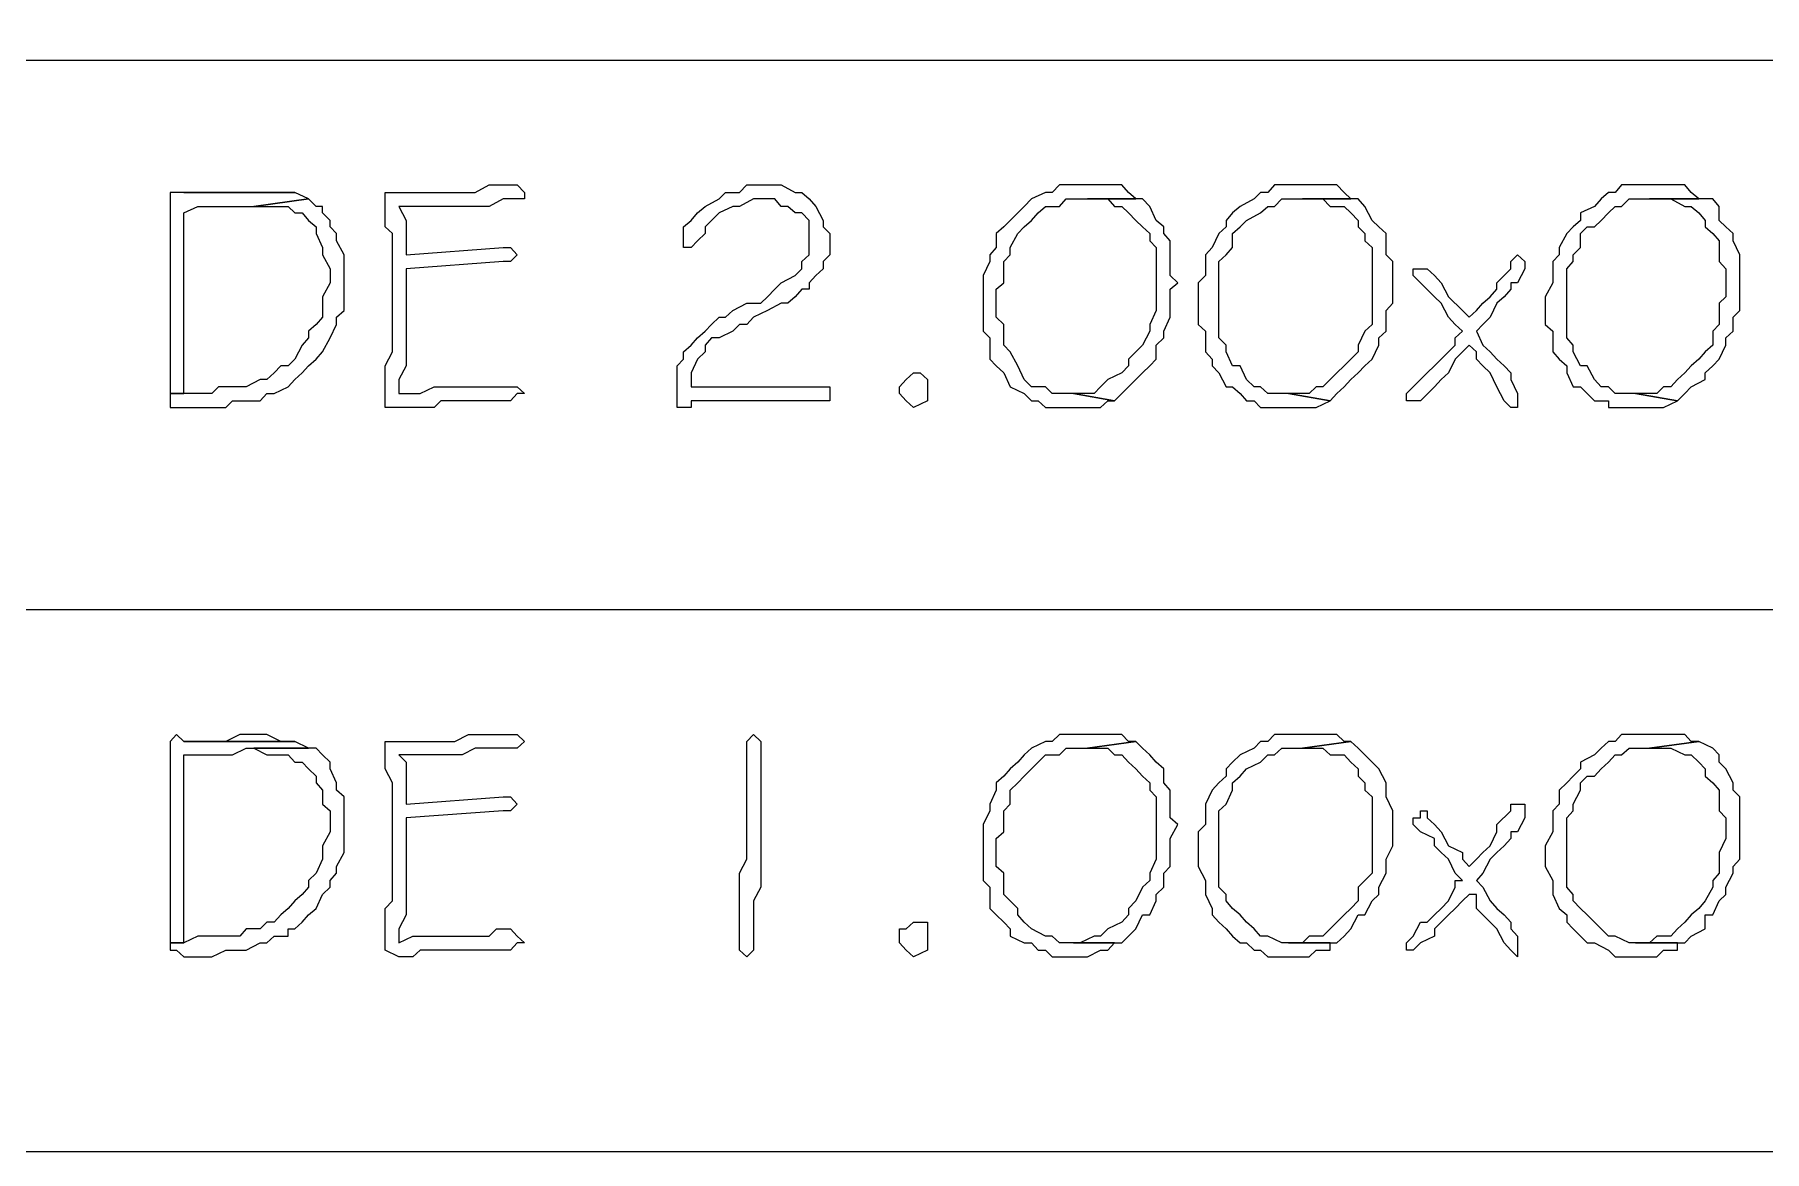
# Model space of a CAD drawing. Header units: millimetres. Extents: x -518.8 to -461.2, y 3.5 to 44.2.
# Drawn here: x -511.472 to -509.887, y 9.154 to 10.177 of the extents above; entities that cross this region are included whole.
import ezdxf

# ---------------------------------------------------------------- set-up
doc = ezdxf.new("R2010")
doc.units = ezdxf.units.MM
doc.header["$MEASUREMENT"] = 0
doc.layers.add('7', color=7, linetype='Continuous')
doc.layers.add('MYSOLIDS', color=7, linetype='Continuous')

msp = doc.modelspace()

# ---------------------------------------------------------------- linework, layer by layer
at = {"layer": '7'}
for points in [[(-513.9391, 9.1541), (-508.8339, 9.1541), (-508.8339, 9.1541), (-508.8339, 13.1646)], [(-513.9391, 10.1533), (-508.8339, 10.1533)], [(-513.9391, 9.6503), (-508.8339, 9.6503)]]:
    msp.add_lwpolyline(points, dxfattribs=at)
at = {"layer": 'MYSOLIDS'}
for points in [[(-511.1316, 9.9751), (-511.0429, 9.9819), (-511.0429, 9.9819), (-511.0361, 9.9819), (-511.0361, 9.9819), (-511.0301, 9.9751), (-511.0301, 9.9751), (-511.0361, 9.9691), (-511.0361, 9.9691), (-511.0429, 9.9691), (-511.0429, 9.9691), (-511.1316, 9.9624), (-511.1316, 9.9563), (-511.1316, 9.9563), (-511.1316, 9.9496), (-511.1316, 9.9496), (-511.1316, 9.9368), (-511.1316, 9.9308), (-511.1316, 9.918), (-511.1316, 9.9112), (-511.1316, 9.9052), (-511.1316, 9.8992), (-511.1316, 9.8924), (-511.1316, 9.8797), (-511.1316, 9.8736), (-511.1384, 9.8609), (-511.1384, 9.8541), (-511.1384, 9.8481), (-511.1256, 9.8481), (-511.1188, 9.8481), (-511.106, 9.8541), (-511.1, 9.8541), (-511.0872, 9.8541), (-511.0805, 9.8541), (-511.0805, 9.8541), (-511.0684, 9.8541), (-511.0557, 9.8541), (-511.0489, 9.8541), (-511.0361, 9.8541), (-511.0361, 9.8541), (-511.0301, 9.8541), (-511.0301, 9.8541), (-511.0233, 9.8481), (-511.0233, 9.8481), (-511.0301, 9.8481), (-511.0361, 9.8413), (-511.0489, 9.8413), (-511.0557, 9.8413), (-511.0617, 9.8413), (-511.0684, 9.8413), (-511.0805, 9.8413), (-511.0872, 9.8413), (-511.1, 9.8413), (-511.106, 9.8353), (-511.1188, 9.8353), (-511.1256, 9.8353), (-511.1316, 9.8353), (-511.1384, 9.8353), (-511.1384, 9.8353), (-511.1511, 9.8353), (-511.1511, 9.8353), (-511.1511, 9.8481), (-511.1511, 9.8481), (-511.1511, 9.8541), (-511.1511, 9.8541), (-511.1511, 9.8669), (-511.1511, 9.8736), (-511.1444, 9.8864), (-511.1444, 9.8924), (-511.1444, 9.9052), (-511.1444, 9.9112), (-511.1444, 9.924), (-511.1444, 9.9308), (-511.1444, 9.9436), (-511.1444, 9.9436), (-511.1444, 9.9563), (-511.1444, 9.9691), (-511.1444, 9.9751), (-511.1444, 9.9879), (-511.1444, 9.9947), (-511.1511, 10.0007), (-511.1511, 10.0135), (-511.1511, 10.0195), (-511.1511, 10.0195), (-511.1511, 10.0195), (-511.1511, 10.0323), (-511.1511, 10.0323), (-511.1384, 10.0323), (-511.1384, 10.0323), (-511.1256, 10.0323), (-511.1188, 10.0323), (-511.106, 10.0323), (-511.106, 10.0323), (-511.1, 10.0323), (-511.0872, 10.0323), (-511.0872, 10.0323), (-511.0745, 10.0323), (-511.0684, 10.0323), (-511.0557, 10.0391), (-511.0489, 10.0391), (-511.0429, 10.0391), (-511.0361, 10.0391), (-511.0361, 10.0391), (-511.0301, 10.0391), (-511.0301, 10.0391), (-511.0233, 10.0323), (-511.0233, 10.0323), (-511.0233, 10.0263), (-511.0301, 10.0263), (-511.0361, 10.0263), (-511.0429, 10.0263), (-511.0557, 10.0195), (-511.0684, 10.0195), (-511.0805, 10.0195), (-511.0872, 10.0195), (-511.1, 10.0195), (-511.1128, 10.0195), (-511.1188, 10.0195), (-511.1316, 10.0195), (-511.1384, 10.0195), (-511.1316, 10.0067), (-511.1316, 10.0007), (-511.1316, 10.0007), (-511.1316, 9.9879), (-511.1316, 9.9819), (-511.1316, 9.9751), (-511.1316, 9.9751), (-511.1316, 9.9751), (-511.1316, 9.9751)], [(-510.8707, 9.8541), (-510.7496, 9.8541), (-510.7436, 9.8541), (-510.7436, 9.8541), (-510.7436, 9.8481), (-510.7436, 9.8481), (-510.7436, 9.8413), (-510.7436, 9.8413), (-510.7496, 9.8413), (-510.7496, 9.8413), (-510.8707, 9.8413), (-510.8707, 9.8353), (-510.8707, 9.8353), (-510.8775, 9.8353), (-510.8775, 9.8353), (-510.8835, 9.8353), (-510.8835, 9.8353), (-510.8835, 9.8481), (-510.8835, 9.8481), (-510.8835, 9.8541), (-510.8835, 9.8669), (-510.8835, 9.8736), (-510.8775, 9.8797), (-510.8775, 9.8864), (-510.8707, 9.8924), (-510.8647, 9.8992), (-510.8579, 9.9052), (-510.8519, 9.9112), (-510.8519, 9.9112), (-510.8451, 9.918), (-510.8391, 9.918), (-510.8324, 9.924), (-510.8196, 9.9308), (-510.8068, 9.9308), (-510.8008, 9.9368), (-510.794, 9.9436), (-510.788, 9.9496), (-510.788, 9.9496), (-510.7752, 9.9563), (-510.7692, 9.9624), (-510.7692, 9.9691), (-510.7624, 9.9751), (-510.7624, 9.9819), (-510.7624, 9.9879), (-510.7624, 9.9947), (-510.7624, 10.0067), (-510.7692, 10.0135), (-510.7752, 10.0135), (-510.782, 10.0195), (-510.788, 10.0195), (-510.794, 10.0263), (-510.8068, 10.0263), (-510.8136, 10.0263), (-510.8263, 10.0195), (-510.8324, 10.0195), (-510.8324, 10.0195), (-510.8451, 10.0135), (-510.8519, 10.0067), (-510.8579, 10.0007), (-510.8579, 9.9947), (-510.8647, 9.9879), (-510.8647, 9.9879), (-510.8707, 9.9819), (-510.8707, 9.9819), (-510.8775, 9.9819), (-510.8775, 9.9819), (-510.8775, 9.9879), (-510.8775, 9.9879), (-510.8775, 9.9947), (-510.8775, 10.0007), (-510.8707, 10.0067), (-510.8647, 10.0135), (-510.8647, 10.0135), (-510.8579, 10.0195), (-510.8451, 10.0263), (-510.8391, 10.0323), (-510.8391, 10.0323), (-510.8263, 10.0323), (-510.8196, 10.0391), (-510.8068, 10.0391), (-510.8068, 10.0391), (-510.794, 10.0391), (-510.788, 10.0391), (-510.7752, 10.0323), (-510.7692, 10.0323), (-510.7624, 10.0263), (-510.7624, 10.0263), (-510.7564, 10.0195), (-510.7496, 10.0067), (-510.7496, 10.0007), (-510.7436, 9.9947), (-510.7436, 9.9879), (-510.7436, 9.9751), (-510.7496, 9.9691), (-510.7496, 9.9624), (-510.7564, 9.9563), (-510.7624, 9.9496), (-510.7624, 9.9436), (-510.7692, 9.9436), (-510.7752, 9.9368), (-510.782, 9.9308), (-510.788, 9.9308), (-510.8008, 9.924), (-510.8136, 9.918), (-510.8196, 9.9112), (-510.8263, 9.9112), (-510.8324, 9.9052), (-510.8451, 9.8992), (-510.8519, 9.8992), (-510.8579, 9.8924), (-510.8579, 9.8864), (-510.8647, 9.8797), (-510.8707, 9.8669), (-510.8707, 9.8609), (-510.8707, 9.8541), (-510.8707, 9.8541), (-510.8707, 9.8541), (-510.8707, 9.8541)], [(-510.5075, 10.0391), (-510.5143, 10.0391), (-510.5271, 10.0391), (-510.5331, 10.0391), (-510.5399, 10.0323), (-510.5459, 10.0323), (-510.5587, 10.0263), (-510.5654, 10.0195), (-510.5714, 10.0135), (-510.5782, 10.0067), (-510.5842, 10.0007), (-510.591, 9.9947), (-510.591, 9.9819), (-510.597, 9.9751), (-510.597, 9.9751), (-510.597, 9.9691), (-510.603, 9.9563), (-510.603, 9.9496), (-510.603, 9.9368), (-510.603, 9.9308), (-510.603, 9.924), (-510.603, 9.9112), (-510.603, 9.9052), (-510.597, 9.8992), (-510.597, 9.8864), (-510.597, 9.8797), (-510.591, 9.8736), (-510.5842, 9.8669), (-510.5782, 9.8541), (-510.5782, 9.8541), (-510.5654, 9.8481), (-510.5587, 9.8413), (-510.5527, 9.8413), (-510.5459, 9.8353), (-510.5399, 9.8353), (-510.5331, 9.8353), (-510.5203, 9.8353), (-510.5143, 9.8353), (-510.5075, 9.8353), (-510.4955, 9.8353), (-510.4887, 9.8413), (-510.4827, 9.8413), (-510.5203, 9.8481), (-510.5203, 9.8481), (-510.5331, 9.8481), (-510.5399, 9.8481), (-510.5459, 9.8541), (-510.5587, 9.8541), (-510.5654, 9.8609), (-510.5714, 9.8736), (-510.5714, 9.8736), (-510.5782, 9.8864), (-510.5842, 9.8924), (-510.5842, 9.8992), (-510.5842, 9.9112), (-510.591, 9.918), (-510.591, 9.9308), (-510.591, 9.9308), (-510.591, 9.9436), (-510.5842, 9.9496), (-510.5842, 9.9624), (-510.5842, 9.9691), (-510.5782, 9.9751), (-510.5782, 9.9819), (-510.5714, 9.9947), (-510.5654, 10.0007), (-510.5654, 10.0007), (-510.5587, 10.0067), (-510.5527, 10.0135), (-510.5459, 10.0195), (-510.5331, 10.0195), (-510.5271, 10.0263), (-510.5203, 10.0263), (-510.5075, 10.0263), (-510.4632, 10.0263), (-510.4699, 10.0323), (-510.476, 10.0391), (-510.4887, 10.0391), (-510.4955, 10.0391), (-510.5075, 10.0391), (-510.5075, 10.0391)], [(-510.3105, 10.0391), (-510.3166, 10.0391), (-510.3233, 10.0391), (-510.3361, 10.0391), (-510.3421, 10.0323), (-510.3489, 10.0323), (-510.3549, 10.0263), (-510.3677, 10.0195), (-510.3745, 10.0135), (-510.3805, 10.0067), (-510.3805, 10.0007), (-510.3872, 9.9947), (-510.3933, 9.9819), (-510.3993, 9.9751), (-510.3993, 9.9751), (-510.3993, 9.9691), (-510.3993, 9.9563), (-510.406, 9.9496), (-510.406, 9.9368), (-510.406, 9.9308), (-510.406, 9.924), (-510.406, 9.9112), (-510.3993, 9.9052), (-510.3993, 9.8992), (-510.3993, 9.8864), (-510.3933, 9.8797), (-510.3933, 9.8736), (-510.3872, 9.8669), (-510.3805, 9.8541), (-510.3745, 9.8541), (-510.3677, 9.8481), (-510.3617, 9.8413), (-510.3549, 9.8413), (-510.3489, 9.8353), (-510.3421, 9.8353), (-510.3293, 9.8353), (-510.3233, 9.8353), (-510.3166, 9.8353), (-510.3045, 9.8353), (-510.2978, 9.8353), (-510.285, 9.8413), (-510.285, 9.8413), (-510.3233, 9.8481), (-510.3233, 9.8481), (-510.3293, 9.8481), (-510.3421, 9.8481), (-510.3489, 9.8541), (-510.3549, 9.8541), (-510.3617, 9.8609), (-510.3677, 9.8736), (-510.3745, 9.8736), (-510.3805, 9.8864), (-510.3805, 9.8924), (-510.3872, 9.8992), (-510.3872, 9.9112), (-510.3872, 9.918), (-510.3872, 9.9308), (-510.3872, 9.9308), (-510.3872, 9.9436), (-510.3872, 9.9496), (-510.3872, 9.9624), (-510.3872, 9.9691), (-510.3805, 9.9751), (-510.3745, 9.9819), (-510.3745, 9.9947), (-510.3677, 10.0007), (-510.3677, 10.0007), (-510.3617, 10.0067), (-510.3489, 10.0135), (-510.3421, 10.0195), (-510.3361, 10.0195), (-510.3293, 10.0263), (-510.3166, 10.0263), (-510.3105, 10.0263), (-510.2662, 10.0263), (-510.2722, 10.0323), (-510.279, 10.0391), (-510.2918, 10.0391), (-510.2978, 10.0391), (-510.3105, 10.0391), (-510.3105, 10.0391)], [(-509.9857, 10.0391), (-509.9985, 10.0391), (-510.0053, 10.0391), (-510.0181, 10.0391), (-510.0241, 10.0323), (-510.0301, 10.0323), (-510.0369, 10.0263), (-510.0429, 10.0195), (-510.0557, 10.0135), (-510.0557, 10.0067), (-510.0624, 10.0007), (-510.0684, 9.9947), (-510.0752, 9.9819), (-510.0752, 9.9751), (-510.0752, 9.9751), (-510.0812, 9.9691), (-510.0812, 9.9563), (-510.0812, 9.9496), (-510.088, 9.9368), (-510.088, 9.9308), (-510.088, 9.924), (-510.088, 9.9112), (-510.0812, 9.9052), (-510.0812, 9.8992), (-510.0812, 9.8864), (-510.0752, 9.8797), (-510.0684, 9.8736), (-510.0684, 9.8669), (-510.0624, 9.8541), (-510.0557, 9.8541), (-510.0496, 9.8481), (-510.0429, 9.8413), (-510.0301, 9.8413), (-510.0301, 9.8353), (-510.0241, 9.8353), (-510.0113, 9.8353), (-510.0053, 9.8353), (-509.9925, 9.8353), (-509.9857, 9.8353), (-509.9797, 9.8353), (-509.9669, 9.8413), (-509.9669, 9.8413), (-510.0053, 9.8481), (-510.0053, 9.8481), (-510.0113, 9.8481), (-510.0241, 9.8481), (-510.0301, 9.8541), (-510.0369, 9.8541), (-510.0429, 9.8609), (-510.0496, 9.8736), (-510.0557, 9.8736), (-510.0624, 9.8864), (-510.0624, 9.8924), (-510.0684, 9.8992), (-510.0684, 9.9112), (-510.0684, 9.918), (-510.0684, 9.9308), (-510.0684, 9.9308), (-510.0684, 9.9436), (-510.0684, 9.9496), (-510.0684, 9.9624), (-510.0624, 9.9691), (-510.0624, 9.9751), (-510.0557, 9.9819), (-510.0557, 9.9947), (-510.0496, 10.0007), (-510.0429, 10.0007), (-510.0369, 10.0067), (-510.0301, 10.0135), (-510.0241, 10.0195), (-510.0181, 10.0195), (-510.0113, 10.0263), (-509.9985, 10.0263), (-509.9925, 10.0263), (-509.9474, 10.0263), (-509.9542, 10.0323), (-509.9602, 10.0391), (-509.9669, 10.0391), (-509.9797, 10.0391), (-509.9857, 10.0391), (-509.9857, 10.0391)], [(-511.3421, 10.0323), (-511.3481, 10.0323), (-511.3481, 10.0263), (-511.3481, 10.0195), (-511.3481, 10.0135), (-511.3481, 10.0067), (-511.3481, 9.9947), (-511.3481, 9.9879), (-511.3481, 9.9751), (-511.3481, 9.9691), (-511.3481, 9.9563), (-511.3481, 9.9496), (-511.3481, 9.9368), (-511.3481, 9.9308), (-511.3481, 9.918), (-511.3481, 9.9112), (-511.3481, 9.9052), (-511.3481, 9.8924), (-511.3481, 9.8864), (-511.3481, 9.8736), (-511.3481, 9.8609), (-511.3481, 9.8541), (-511.3481, 9.8481), (-511.3354, 9.8481), (-511.3354, 9.8609), (-511.3354, 9.8669), (-511.3354, 9.8736), (-511.3354, 9.8797), (-511.3354, 9.8924), (-511.3354, 9.8992), (-511.3354, 9.9112), (-511.3354, 9.9112), (-511.3354, 9.924), (-511.3354, 9.9368), (-511.3354, 9.9436), (-511.3354, 9.9496), (-511.3354, 9.9624), (-511.3354, 9.9691), (-511.3354, 9.9819), (-511.3354, 9.9879), (-511.3354, 10.0007), (-511.3354, 10.0067), (-511.3354, 10.0135), (-511.3354, 10.0135), (-511.3226, 10.0195), (-511.3098, 10.0195), (-511.3038, 10.0195), (-511.297, 10.0195), (-511.291, 10.0195), (-511.2782, 10.0195), (-511.2714, 10.0195), (-511.2211, 10.0263), (-511.2339, 10.0323), (-511.3354, 10.0323), (-511.3354, 10.0323), (-511.3421, 10.0323), (-511.3421, 10.0323)], [(-511.2211, 10.0263), (-511.2714, 10.0195), (-511.2714, 10.0195), (-511.2594, 10.0195), (-511.2527, 10.0195), (-511.2399, 10.0195), (-511.2339, 10.0135), (-511.2271, 10.0135), (-511.2211, 10.0067), (-511.2211, 10.0067), (-511.2143, 10.0007), (-511.2143, 9.9947), (-511.2083, 9.9819), (-511.2083, 9.9751), (-511.2015, 9.9624), (-511.2015, 9.9563), (-511.2015, 9.9496), (-511.2083, 9.9368), (-511.2083, 9.9308), (-511.2083, 9.918), (-511.2143, 9.9112), (-511.2211, 9.9052), (-511.2211, 9.8992), (-511.2271, 9.8924), (-511.2339, 9.8797), (-511.2399, 9.8736), (-511.2466, 9.8736), (-511.2527, 9.8669), (-511.2594, 9.8609), (-511.2654, 9.8609), (-511.2782, 9.8541), (-511.2842, 9.8541), (-511.2842, 9.8541), (-511.297, 9.8541), (-511.3038, 9.8541), (-511.3098, 9.8481), (-511.3226, 9.8481), (-511.3354, 9.8481), (-511.3481, 9.8481), (-511.3481, 9.8481), (-511.3481, 9.8353), (-511.3421, 9.8353), (-511.3354, 9.8353), (-511.3293, 9.8353), (-511.3166, 9.8353), (-511.3098, 9.8353), (-511.297, 9.8353), (-511.291, 9.8413), (-511.2842, 9.8413), (-511.2782, 9.8413), (-511.2654, 9.8413), (-511.2594, 9.8481), (-511.2527, 9.8481), (-511.2399, 9.8541), (-511.2399, 9.8541), (-511.2339, 9.8609), (-511.2271, 9.8669), (-511.2211, 9.8736), (-511.2143, 9.8797), (-511.2083, 9.8864), (-511.2015, 9.8992), (-511.2015, 9.8992), (-511.1955, 9.9112), (-511.1955, 9.918), (-511.1887, 9.924), (-511.1887, 9.9368), (-511.1887, 9.9436), (-511.1887, 9.9563), (-511.1887, 9.9563), (-511.1887, 9.9691), (-511.1887, 9.9751), (-511.1955, 9.9879), (-511.1955, 9.9947), (-511.2015, 10.0007), (-511.2015, 10.0067), (-511.2083, 10.0135), (-511.2083, 10.0195), (-511.2143, 10.0195), (-511.2211, 10.0263), (-511.2211, 10.0263)], [(-511.2714, 10.0323), (-511.2782, 10.0323), (-511.2842, 10.0323), (-511.297, 10.0323), (-511.297, 10.0323), (-511.3038, 10.0323), (-511.3166, 10.0323), (-511.3226, 10.0323), (-511.3354, 10.0323), (-511.2339, 10.0323), (-511.2399, 10.0323), (-511.2466, 10.0323), (-511.2594, 10.0323), (-511.2714, 10.0323), (-511.2714, 10.0323)], [(-510.4632, 10.0263), (-510.5075, 10.0263), (-510.5015, 10.0263), (-510.4887, 10.0263), (-510.4827, 10.0195), (-510.476, 10.0195), (-510.4699, 10.0135), (-510.4632, 10.0067), (-510.4572, 10.0007), (-510.4504, 9.9947), (-510.4504, 9.9879), (-510.4444, 9.9819), (-510.4444, 9.9691), (-510.4444, 9.9624), (-510.4444, 9.9496), (-510.4444, 9.9496), (-510.4444, 9.9368), (-510.4444, 9.9308), (-510.4444, 9.924), (-510.4504, 9.9112), (-510.4504, 9.9112), (-510.4504, 9.9052), (-510.4572, 9.8924), (-510.4632, 9.8864), (-510.4699, 9.8797), (-510.4699, 9.8736), (-510.476, 9.8669), (-510.4887, 9.8609), (-510.4955, 9.8541), (-510.4955, 9.8541), (-510.5015, 9.8481), (-510.5143, 9.8481), (-510.5203, 9.8481), (-510.4827, 9.8413), (-510.476, 9.8481), (-510.4699, 9.8541), (-510.4632, 9.8609), (-510.4572, 9.8669), (-510.4504, 9.8736), (-510.4444, 9.8797), (-510.4444, 9.8924), (-510.4376, 9.8992), (-510.4376, 9.9052), (-510.4316, 9.918), (-510.4316, 9.924), (-510.4316, 9.9308), (-510.4316, 9.9436), (-510.4248, 9.9496), (-510.4316, 9.9563), (-510.4316, 9.9691), (-510.4316, 9.9751), (-510.4316, 9.9879), (-510.4376, 9.9947), (-510.4376, 10.0007), (-510.4444, 10.0067), (-510.4504, 10.0195), (-510.4504, 10.0195), (-510.4572, 10.0263), (-510.4632, 10.0263), (-510.4632, 10.0263)], [(-510.2662, 10.0263), (-510.3105, 10.0263), (-510.2978, 10.0263), (-510.2918, 10.0263), (-510.285, 10.0195), (-510.2722, 10.0195), (-510.2662, 10.0135), (-510.2594, 10.0067), (-510.2594, 10.0007), (-510.2534, 9.9947), (-510.2534, 9.9879), (-510.2466, 9.9819), (-510.2466, 9.9691), (-510.2466, 9.9624), (-510.2466, 9.9496), (-510.2466, 9.9496), (-510.2466, 9.9368), (-510.2466, 9.9308), (-510.2466, 9.924), (-510.2466, 9.9112), (-510.2466, 9.9112), (-510.2534, 9.9052), (-510.2594, 9.8924), (-510.2594, 9.8864), (-510.2662, 9.8797), (-510.2722, 9.8736), (-510.279, 9.8669), (-510.285, 9.8609), (-510.2918, 9.8541), (-510.2978, 9.8541), (-510.3045, 9.8481), (-510.3105, 9.8481), (-510.3233, 9.8481), (-510.285, 9.8413), (-510.279, 9.8481), (-510.2722, 9.8541), (-510.2662, 9.8609), (-510.2594, 9.8669), (-510.2534, 9.8736), (-510.2466, 9.8797), (-510.2406, 9.8924), (-510.2406, 9.8992), (-510.2339, 9.9052), (-510.2339, 9.918), (-510.2339, 9.924), (-510.2278, 9.9308), (-510.2278, 9.9436), (-510.2278, 9.9496), (-510.2278, 9.9563), (-510.2278, 9.9691), (-510.2339, 9.9751), (-510.2339, 9.9879), (-510.2339, 9.9947), (-510.2406, 10.0007), (-510.2466, 10.0067), (-510.2534, 10.0195), (-510.2534, 10.0195), (-510.2594, 10.0263), (-510.2662, 10.0263), (-510.2662, 10.0263)], [(-509.9474, 10.0263), (-509.9925, 10.0263), (-509.9797, 10.0263), (-509.973, 10.0263), (-509.9602, 10.0195), (-509.9542, 10.0195), (-509.9474, 10.0135), (-509.9414, 10.0067), (-509.9414, 10.0007), (-509.9346, 9.9947), (-509.9286, 9.9879), (-509.9286, 9.9819), (-509.9286, 9.9691), (-509.9226, 9.9624), (-509.9226, 9.9496), (-509.9226, 9.9496), (-509.9226, 9.9368), (-509.9286, 9.9308), (-509.9286, 9.924), (-509.9286, 9.9112), (-509.9286, 9.9112), (-509.9346, 9.9052), (-509.9346, 9.8924), (-509.9414, 9.8864), (-509.9474, 9.8797), (-509.9542, 9.8736), (-509.9602, 9.8669), (-509.9669, 9.8609), (-509.973, 9.8541), (-509.9797, 9.8541), (-509.9857, 9.8481), (-509.9925, 9.8481), (-510.0053, 9.8481), (-509.9669, 9.8413), (-509.9602, 9.8481), (-509.9542, 9.8541), (-509.9414, 9.8609), (-509.9414, 9.8669), (-509.9346, 9.8736), (-509.9286, 9.8797), (-509.9226, 9.8924), (-509.9226, 9.8992), (-509.9158, 9.9052), (-509.9158, 9.918), (-509.9098, 9.924), (-509.9098, 9.9308), (-509.9098, 9.9436), (-509.9098, 9.9496), (-509.9098, 9.9563), (-509.9098, 9.9691), (-509.9098, 9.9751), (-509.9158, 9.9879), (-509.9158, 9.9947), (-509.9226, 10.0007), (-509.9286, 10.0067), (-509.9286, 10.0195), (-509.9286, 10.0195), (-509.9346, 10.0263), (-509.9474, 10.0263), (-509.9474, 10.0263)], [(-510.1579, 9.8924), (-510.1639, 9.8864), (-510.1707, 9.8797), (-510.1767, 9.8669), (-510.1835, 9.8609), (-510.1895, 9.8541), (-510.1895, 9.8541), (-510.2023, 9.8413), (-510.209, 9.8413), (-510.209, 9.8413), (-510.2151, 9.8413), (-510.2151, 9.8413), (-510.2151, 9.8413), (-510.2151, 9.8413), (-510.2151, 9.8481), (-510.209, 9.8541), (-510.2023, 9.8609), (-510.1963, 9.8669), (-510.1895, 9.8736), (-510.1835, 9.8797), (-510.1767, 9.8864), (-510.1707, 9.8924), (-510.1707, 9.8992), (-510.1639, 9.9052), (-510.1707, 9.9112), (-510.1767, 9.918), (-510.1835, 9.9308), (-510.1895, 9.9368), (-510.1895, 9.9368), (-510.2023, 9.9496), (-510.209, 9.9563), (-510.209, 9.9624), (-510.2023, 9.9624), (-510.2023, 9.9624), (-510.2023, 9.9624), (-510.2023, 9.9624), (-510.1963, 9.9624), (-510.1963, 9.9624), (-510.1895, 9.9563), (-510.1835, 9.9496), (-510.1767, 9.9368), (-510.1639, 9.924), (-510.1639, 9.924), (-510.1579, 9.918), (-510.1579, 9.918), (-510.1511, 9.924), (-510.1451, 9.9308), (-510.1384, 9.9368), (-510.1324, 9.9436), (-510.1324, 9.9496), (-510.1196, 9.9624), (-510.1196, 9.9691), (-510.1136, 9.9751), (-510.1068, 9.9691), (-510.1068, 9.9691), (-510.1068, 9.9691), (-510.1068, 9.9691), (-510.1068, 9.9624), (-510.1136, 9.9496), (-510.1196, 9.9496), (-510.1196, 9.9436), (-510.1256, 9.9368), (-510.1324, 9.9308), (-510.1384, 9.918), (-510.1451, 9.9112), (-510.1511, 9.9052), (-510.1451, 9.8924), (-510.1384, 9.8864), (-510.1324, 9.8797), (-510.1256, 9.8736), (-510.1196, 9.8669), (-510.1196, 9.8609), (-510.1136, 9.8481), (-510.1136, 9.8413), (-510.1136, 9.8413), (-510.1136, 9.8353), (-510.1136, 9.8353), (-510.1136, 9.8353), (-510.1136, 9.8353), (-510.1196, 9.8353), (-510.1256, 9.8413), (-510.1324, 9.8541), (-510.1384, 9.8669), (-510.1451, 9.8736), (-510.1511, 9.8797), (-510.1511, 9.8864), (-510.1579, 9.8924), (-510.1579, 9.8924), (-510.1579, 9.8924), (-510.1579, 9.8924)], [(-510.6669, 9.8353), (-510.6737, 9.8413), (-510.6737, 9.8413), (-510.6797, 9.8481), (-510.6797, 9.8481), (-510.6797, 9.8541), (-510.6737, 9.8609), (-510.6669, 9.8669), (-510.6609, 9.8669), (-510.6542, 9.8609), (-510.6542, 9.8609), (-510.6542, 9.8541), (-510.6542, 9.8541), (-510.6542, 9.8413), (-510.6542, 9.8413), (-510.6669, 9.8353), (-510.6669, 9.8353), (-510.6669, 9.8353), (-510.6669, 9.8353), (-510.6669, 9.8353)], [(-511.3421, 9.536), (-511.3481, 9.5293), (-511.3481, 9.5233), (-511.3481, 9.5172), (-511.3481, 9.5105), (-511.3481, 9.5045), (-511.3481, 9.4977), (-511.3481, 9.4849), (-511.3481, 9.4789), (-511.3481, 9.4661), (-511.3481, 9.4594), (-511.3481, 9.4466), (-511.3481, 9.4406), (-511.3481, 9.4278), (-511.3481, 9.4218), (-511.3481, 9.409), (-511.3481, 9.4022), (-511.3481, 9.3894), (-511.3481, 9.3834), (-511.3481, 9.3706), (-511.3481, 9.3639), (-511.3481, 9.3511), (-511.3481, 9.3451), (-511.3354, 9.3451), (-511.3354, 9.3578), (-511.3354, 9.3639), (-511.3354, 9.3766), (-511.3354, 9.3834), (-511.3354, 9.3894), (-511.3354, 9.3962), (-511.3354, 9.409), (-511.3354, 9.415), (-511.3354, 9.4218), (-511.3354, 9.4338), (-511.3354, 9.4406), (-511.3354, 9.4533), (-511.3354, 9.4594), (-511.3354, 9.4661), (-511.3354, 9.4789), (-511.3354, 9.4849), (-511.3354, 9.4977), (-511.3354, 9.5045), (-511.3354, 9.5172), (-511.3354, 9.5172), (-511.3226, 9.5172), (-511.3098, 9.5172), (-511.3038, 9.5172), (-511.297, 9.5172), (-511.291, 9.5172), (-511.2782, 9.5233), (-511.2714, 9.5233), (-511.2211, 9.5233), (-511.2339, 9.5293), (-511.3354, 9.5293), (-511.3354, 9.5293), (-511.3421, 9.536), (-511.3421, 9.536)], [(-511.2714, 9.536), (-511.2782, 9.536), (-511.2842, 9.536), (-511.297, 9.5293), (-511.297, 9.5293), (-511.3038, 9.5293), (-511.3166, 9.5293), (-511.3226, 9.5293), (-511.3354, 9.5293), (-511.2339, 9.5293), (-511.2399, 9.5293), (-511.2466, 9.5293), (-511.2594, 9.536), (-511.2714, 9.536), (-511.2714, 9.536)], [(-511.1316, 9.4721), (-511.0429, 9.4789), (-511.0429, 9.4789), (-511.0361, 9.4789), (-511.0361, 9.4789), (-511.0301, 9.4721), (-511.0301, 9.4721), (-511.0361, 9.4661), (-511.0361, 9.4661), (-511.0429, 9.4661), (-511.0429, 9.4661), (-511.1316, 9.4594), (-511.1316, 9.4533), (-511.1316, 9.4533), (-511.1316, 9.4466), (-511.1316, 9.4466), (-511.1316, 9.4406), (-511.1316, 9.4278), (-511.1316, 9.4218), (-511.1316, 9.409), (-511.1316, 9.409), (-511.1316, 9.3962), (-511.1316, 9.3894), (-511.1316, 9.3834), (-511.1316, 9.3706), (-511.1384, 9.3578), (-511.1384, 9.3511), (-511.1384, 9.3451), (-511.1256, 9.3511), (-511.1188, 9.3511), (-511.106, 9.3511), (-511.1, 9.3511), (-511.0872, 9.3511), (-511.0805, 9.3511), (-511.0805, 9.3511), (-511.0684, 9.3511), (-511.0557, 9.3511), (-511.0489, 9.3578), (-511.0361, 9.3578), (-511.0361, 9.3578), (-511.0301, 9.3511), (-511.0301, 9.3511), (-511.0233, 9.3451), (-511.0233, 9.3451), (-511.0301, 9.3451), (-511.0361, 9.3383), (-511.0489, 9.3383), (-511.0557, 9.3383), (-511.0617, 9.3383), (-511.0684, 9.3383), (-511.0805, 9.3383), (-511.0872, 9.3383), (-511.1, 9.3383), (-511.106, 9.3383), (-511.1188, 9.3383), (-511.1256, 9.3323), (-511.1316, 9.3323), (-511.1384, 9.3323), (-511.1384, 9.3323), (-511.1511, 9.3383), (-511.1511, 9.3383), (-511.1511, 9.3451), (-511.1511, 9.3451), (-511.1511, 9.3511), (-511.1511, 9.3578), (-511.1511, 9.3639), (-511.1511, 9.3766), (-511.1444, 9.3834), (-511.1444, 9.3962), (-511.1444, 9.4022), (-511.1444, 9.415), (-511.1444, 9.4218), (-511.1444, 9.4338), (-511.1444, 9.4406), (-511.1444, 9.4466), (-511.1444, 9.4533), (-511.1444, 9.4661), (-511.1444, 9.4721), (-511.1444, 9.4849), (-511.1444, 9.4917), (-511.1511, 9.5045), (-511.1511, 9.5105), (-511.1511, 9.5172), (-511.1511, 9.5233), (-511.1511, 9.5233), (-511.1511, 9.5293), (-511.1511, 9.5293), (-511.1384, 9.5293), (-511.1384, 9.5293), (-511.1256, 9.5293), (-511.1188, 9.5293), (-511.106, 9.5293), (-511.106, 9.5293), (-511.1, 9.5293), (-511.0872, 9.5293), (-511.0872, 9.5293), (-511.0745, 9.536), (-511.0684, 9.536), (-511.0557, 9.536), (-511.0489, 9.536), (-511.0429, 9.536), (-511.0361, 9.536), (-511.0361, 9.536), (-511.0301, 9.536), (-511.0301, 9.536), (-511.0233, 9.5293), (-511.0233, 9.5293), (-511.0233, 9.5293), (-511.0301, 9.5233), (-511.0361, 9.5233), (-511.0429, 9.5233), (-511.0557, 9.5233), (-511.0684, 9.5233), (-511.0805, 9.5172), (-511.0872, 9.5172), (-511.1, 9.5172), (-511.1128, 9.5172), (-511.1188, 9.5172), (-511.1316, 9.5172), (-511.1384, 9.5172), (-511.1316, 9.5105), (-511.1316, 9.4977), (-511.1316, 9.4977), (-511.1316, 9.4849), (-511.1316, 9.4789), (-511.1316, 9.4721), (-511.1316, 9.4721), (-511.1316, 9.4721), (-511.1316, 9.4721)], [(-510.8263, 9.3451), (-510.8263, 9.3511), (-510.8263, 9.3639), (-510.8263, 9.3639), (-510.8263, 9.3706), (-510.8263, 9.3834), (-510.8263, 9.3894), (-510.8263, 9.4022), (-510.8263, 9.409), (-510.8196, 9.4218), (-510.8196, 9.4278), (-510.8196, 9.4406), (-510.8196, 9.4466), (-510.8196, 9.4594), (-510.8196, 9.4661), (-510.8196, 9.4789), (-510.8196, 9.4849), (-510.8196, 9.4917), (-510.8196, 9.5045), (-510.8196, 9.5105), (-510.8196, 9.5233), (-510.8196, 9.5233), (-510.8196, 9.5293), (-510.8196, 9.5293), (-510.8136, 9.536), (-510.8136, 9.536), (-510.8068, 9.5293), (-510.8068, 9.5293), (-510.8068, 9.5233), (-510.8068, 9.5172), (-510.8068, 9.5105), (-510.8068, 9.4977), (-510.8068, 9.4917), (-510.8068, 9.4789), (-510.8068, 9.4721), (-510.8068, 9.4594), (-510.8068, 9.4533), (-510.8068, 9.4406), (-510.8068, 9.4338), (-510.8068, 9.4218), (-510.8068, 9.415), (-510.8068, 9.4022), (-510.8068, 9.3962), (-510.8136, 9.3834), (-510.8136, 9.3766), (-510.8136, 9.3639), (-510.8136, 9.3578), (-510.8136, 9.3511), (-510.8136, 9.3451), (-510.8136, 9.3451), (-510.8136, 9.3383), (-510.8136, 9.3383), (-510.8196, 9.3323), (-510.8196, 9.3323), (-510.8263, 9.3383), (-510.8263, 9.3383), (-510.8263, 9.3451), (-510.8263, 9.3451), (-510.8263, 9.3451), (-510.8263, 9.3451), (-510.8263, 9.3451)], [(-510.5075, 9.536), (-510.5143, 9.536), (-510.5271, 9.536), (-510.5331, 9.536), (-510.5399, 9.5293), (-510.5459, 9.5293), (-510.5587, 9.5233), (-510.5654, 9.5172), (-510.5714, 9.5105), (-510.5782, 9.5045), (-510.5842, 9.4977), (-510.591, 9.4917), (-510.591, 9.4849), (-510.597, 9.4721), (-510.597, 9.4721), (-510.597, 9.4661), (-510.603, 9.4533), (-510.603, 9.4466), (-510.603, 9.4338), (-510.603, 9.4278), (-510.603, 9.4218), (-510.603, 9.415), (-510.603, 9.4022), (-510.597, 9.3962), (-510.597, 9.3894), (-510.597, 9.3766), (-510.591, 9.3706), (-510.5842, 9.3639), (-510.5782, 9.3578), (-510.5782, 9.3511), (-510.5654, 9.3451), (-510.5587, 9.3451), (-510.5527, 9.3383), (-510.5459, 9.3383), (-510.5399, 9.3323), (-510.5331, 9.3323), (-510.5203, 9.3323), (-510.5143, 9.3323), (-510.5075, 9.3323), (-510.4955, 9.3383), (-510.4887, 9.3383), (-510.4827, 9.3451), (-510.5203, 9.3451), (-510.5203, 9.3451), (-510.5331, 9.3451), (-510.5399, 9.3511), (-510.5459, 9.3511), (-510.5587, 9.3578), (-510.5654, 9.3639), (-510.5714, 9.3706), (-510.5714, 9.3766), (-510.5782, 9.3834), (-510.5842, 9.3894), (-510.5842, 9.3962), (-510.5842, 9.409), (-510.591, 9.415), (-510.591, 9.4278), (-510.591, 9.4278), (-510.591, 9.4406), (-510.5842, 9.4466), (-510.5842, 9.4594), (-510.5842, 9.4661), (-510.5782, 9.4721), (-510.5782, 9.4849), (-510.5714, 9.4917), (-510.5654, 9.4977), (-510.5654, 9.4977), (-510.5587, 9.5045), (-510.5527, 9.5105), (-510.5459, 9.5172), (-510.5331, 9.5172), (-510.5271, 9.5233), (-510.5203, 9.5233), (-510.5075, 9.5233), (-510.4632, 9.5293), (-510.4699, 9.5293), (-510.476, 9.536), (-510.4887, 9.536), (-510.4955, 9.536), (-510.5075, 9.536), (-510.5075, 9.536)], [(-510.4632, 9.5293), (-510.5075, 9.5233), (-510.5015, 9.5233), (-510.4887, 9.5233), (-510.4827, 9.5172), (-510.476, 9.5172), (-510.4699, 9.5105), (-510.4632, 9.5045), (-510.4572, 9.4977), (-510.4504, 9.4917), (-510.4504, 9.4849), (-510.4444, 9.4789), (-510.4444, 9.4661), (-510.4444, 9.4594), (-510.4444, 9.4466), (-510.4444, 9.4466), (-510.4444, 9.4406), (-510.4444, 9.4278), (-510.4444, 9.4218), (-510.4504, 9.409), (-510.4504, 9.409), (-510.4504, 9.4022), (-510.4572, 9.3962), (-510.4632, 9.3834), (-510.4699, 9.3766), (-510.4699, 9.3706), (-510.476, 9.3639), (-510.4887, 9.3578), (-510.4955, 9.3511), (-510.4955, 9.3511), (-510.5015, 9.3511), (-510.5143, 9.3451), (-510.5203, 9.3451), (-510.4827, 9.3451), (-510.476, 9.3451), (-510.4699, 9.3511), (-510.4632, 9.3578), (-510.4572, 9.3706), (-510.4504, 9.3706), (-510.4444, 9.3834), (-510.4444, 9.3894), (-510.4376, 9.3962), (-510.4376, 9.409), (-510.4316, 9.415), (-510.4316, 9.4218), (-510.4316, 9.4338), (-510.4316, 9.4406), (-510.4248, 9.4533), (-510.4316, 9.4594), (-510.4316, 9.4661), (-510.4316, 9.4789), (-510.4316, 9.4849), (-510.4376, 9.4917), (-510.4376, 9.5045), (-510.4444, 9.5105), (-510.4504, 9.5172), (-510.4504, 9.5172), (-510.4572, 9.5233), (-510.4632, 9.5293), (-510.4632, 9.5293)], [(-510.3105, 9.536), (-510.3166, 9.536), (-510.3233, 9.536), (-510.3361, 9.536), (-510.3421, 9.5293), (-510.3489, 9.5293), (-510.3549, 9.5233), (-510.3677, 9.5172), (-510.3745, 9.5105), (-510.3805, 9.5045), (-510.3805, 9.4977), (-510.3872, 9.4917), (-510.3933, 9.4849), (-510.3993, 9.4721), (-510.3993, 9.4721), (-510.3993, 9.4661), (-510.3993, 9.4533), (-510.406, 9.4466), (-510.406, 9.4338), (-510.406, 9.4278), (-510.406, 9.4218), (-510.406, 9.415), (-510.3993, 9.4022), (-510.3993, 9.3962), (-510.3993, 9.3894), (-510.3933, 9.3766), (-510.3933, 9.3706), (-510.3872, 9.3639), (-510.3805, 9.3578), (-510.3745, 9.3511), (-510.3677, 9.3451), (-510.3617, 9.3451), (-510.3549, 9.3383), (-510.3489, 9.3383), (-510.3421, 9.3323), (-510.3293, 9.3323), (-510.3233, 9.3323), (-510.3166, 9.3323), (-510.3045, 9.3323), (-510.2978, 9.3383), (-510.285, 9.3383), (-510.285, 9.3451), (-510.3233, 9.3451), (-510.3233, 9.3451), (-510.3293, 9.3451), (-510.3421, 9.3511), (-510.3489, 9.3511), (-510.3549, 9.3578), (-510.3617, 9.3639), (-510.3677, 9.3706), (-510.3745, 9.3766), (-510.3805, 9.3834), (-510.3805, 9.3894), (-510.3872, 9.3962), (-510.3872, 9.409), (-510.3872, 9.415), (-510.3872, 9.4278), (-510.3872, 9.4278), (-510.3872, 9.4406), (-510.3872, 9.4466), (-510.3872, 9.4594), (-510.3872, 9.4661), (-510.3805, 9.4721), (-510.3745, 9.4849), (-510.3745, 9.4917), (-510.3677, 9.4977), (-510.3677, 9.4977), (-510.3617, 9.5045), (-510.3489, 9.5105), (-510.3421, 9.5172), (-510.3361, 9.5172), (-510.3293, 9.5233), (-510.3166, 9.5233), (-510.3105, 9.5233), (-510.2662, 9.5293), (-510.2722, 9.5293), (-510.279, 9.536), (-510.2918, 9.536), (-510.2978, 9.536), (-510.3105, 9.536), (-510.3105, 9.536)], [(-510.2662, 9.5293), (-510.3105, 9.5233), (-510.2978, 9.5233), (-510.2918, 9.5233), (-510.285, 9.5172), (-510.2722, 9.5172), (-510.2662, 9.5105), (-510.2594, 9.5045), (-510.2594, 9.4977), (-510.2534, 9.4917), (-510.2534, 9.4849), (-510.2466, 9.4789), (-510.2466, 9.4661), (-510.2466, 9.4594), (-510.2466, 9.4466), (-510.2466, 9.4466), (-510.2466, 9.4406), (-510.2466, 9.4278), (-510.2466, 9.4218), (-510.2466, 9.409), (-510.2466, 9.409), (-510.2534, 9.4022), (-510.2594, 9.3962), (-510.2594, 9.3834), (-510.2662, 9.3766), (-510.2722, 9.3706), (-510.279, 9.3639), (-510.285, 9.3578), (-510.2918, 9.3511), (-510.2978, 9.3511), (-510.3045, 9.3511), (-510.3105, 9.3451), (-510.3233, 9.3451), (-510.285, 9.3451), (-510.279, 9.3451), (-510.2722, 9.3511), (-510.2662, 9.3578), (-510.2594, 9.3706), (-510.2534, 9.3706), (-510.2466, 9.3834), (-510.2406, 9.3894), (-510.2406, 9.3962), (-510.2339, 9.409), (-510.2339, 9.415), (-510.2339, 9.4218), (-510.2278, 9.4338), (-510.2278, 9.4406), (-510.2278, 9.4533), (-510.2278, 9.4594), (-510.2278, 9.4661), (-510.2339, 9.4789), (-510.2339, 9.4849), (-510.2339, 9.4917), (-510.2406, 9.5045), (-510.2466, 9.5105), (-510.2534, 9.5172), (-510.2534, 9.5172), (-510.2594, 9.5233), (-510.2662, 9.5293), (-510.2662, 9.5293)], [(-509.9857, 9.536), (-509.9985, 9.536), (-510.0053, 9.536), (-510.0181, 9.536), (-510.0241, 9.5293), (-510.0301, 9.5293), (-510.0369, 9.5233), (-510.0429, 9.5172), (-510.0557, 9.5105), (-510.0557, 9.5045), (-510.0624, 9.4977), (-510.0684, 9.4917), (-510.0752, 9.4849), (-510.0752, 9.4721), (-510.0752, 9.4721), (-510.0812, 9.4661), (-510.0812, 9.4533), (-510.0812, 9.4466), (-510.088, 9.4338), (-510.088, 9.4278), (-510.088, 9.4218), (-510.088, 9.415), (-510.0812, 9.4022), (-510.0812, 9.3962), (-510.0812, 9.3894), (-510.0752, 9.3766), (-510.0684, 9.3706), (-510.0684, 9.3639), (-510.0624, 9.3578), (-510.0557, 9.3511), (-510.0496, 9.3451), (-510.0429, 9.3451), (-510.0301, 9.3383), (-510.0301, 9.3383), (-510.0241, 9.3323), (-510.0113, 9.3323), (-510.0053, 9.3323), (-509.9925, 9.3323), (-509.9857, 9.3323), (-509.9797, 9.3383), (-509.9669, 9.3383), (-509.9669, 9.3451), (-510.0053, 9.3451), (-510.0053, 9.3451), (-510.0113, 9.3451), (-510.0241, 9.3511), (-510.0301, 9.3511), (-510.0369, 9.3578), (-510.0429, 9.3639), (-510.0496, 9.3706), (-510.0557, 9.3766), (-510.0624, 9.3834), (-510.0624, 9.3894), (-510.0684, 9.3962), (-510.0684, 9.409), (-510.0684, 9.415), (-510.0684, 9.4278), (-510.0684, 9.4278), (-510.0684, 9.4406), (-510.0684, 9.4466), (-510.0684, 9.4594), (-510.0624, 9.4661), (-510.0624, 9.4721), (-510.0557, 9.4849), (-510.0557, 9.4917), (-510.0496, 9.4977), (-510.0429, 9.4977), (-510.0369, 9.5045), (-510.0301, 9.5105), (-510.0241, 9.5172), (-510.0181, 9.5172), (-510.0113, 9.5233), (-509.9985, 9.5233), (-509.9925, 9.5233), (-509.9474, 9.5293), (-509.9542, 9.5293), (-509.9602, 9.536), (-509.9669, 9.536), (-509.9797, 9.536), (-509.9857, 9.536), (-509.9857, 9.536)], [(-509.9474, 9.5293), (-509.9925, 9.5233), (-509.9797, 9.5233), (-509.973, 9.5233), (-509.9602, 9.5172), (-509.9542, 9.5172), (-509.9474, 9.5105), (-509.9414, 9.5045), (-509.9414, 9.4977), (-509.9346, 9.4917), (-509.9286, 9.4849), (-509.9286, 9.4789), (-509.9286, 9.4661), (-509.9226, 9.4594), (-509.9226, 9.4466), (-509.9226, 9.4466), (-509.9226, 9.4406), (-509.9286, 9.4278), (-509.9286, 9.4218), (-509.9286, 9.409), (-509.9286, 9.409), (-509.9346, 9.4022), (-509.9346, 9.3962), (-509.9414, 9.3834), (-509.9474, 9.3766), (-509.9542, 9.3706), (-509.9602, 9.3639), (-509.9669, 9.3578), (-509.973, 9.3511), (-509.9797, 9.3511), (-509.9857, 9.3511), (-509.9925, 9.3451), (-510.0053, 9.3451), (-509.9669, 9.3451), (-509.9602, 9.3451), (-509.9542, 9.3511), (-509.9414, 9.3578), (-509.9414, 9.3706), (-509.9346, 9.3706), (-509.9286, 9.3834), (-509.9226, 9.3894), (-509.9226, 9.3962), (-509.9158, 9.409), (-509.9158, 9.415), (-509.9098, 9.4218), (-509.9098, 9.4338), (-509.9098, 9.4406), (-509.9098, 9.4533), (-509.9098, 9.4594), (-509.9098, 9.4661), (-509.9098, 9.4789), (-509.9158, 9.4849), (-509.9158, 9.4917), (-509.9226, 9.5045), (-509.9286, 9.5105), (-509.9286, 9.5172), (-509.9286, 9.5172), (-509.9346, 9.5233), (-509.9474, 9.5293), (-509.9474, 9.5293)], [(-511.2211, 9.5233), (-511.2714, 9.5233), (-511.2714, 9.5233), (-511.2594, 9.5172), (-511.2527, 9.5172), (-511.2399, 9.5172), (-511.2339, 9.5105), (-511.2271, 9.5105), (-511.2211, 9.5045), (-511.2211, 9.5045), (-511.2143, 9.4977), (-511.2143, 9.4917), (-511.2083, 9.4849), (-511.2083, 9.4721), (-511.2015, 9.4661), (-511.2015, 9.4533), (-511.2015, 9.4466), (-511.2083, 9.4338), (-511.2083, 9.4278), (-511.2083, 9.4218), (-511.2143, 9.409), (-511.2211, 9.4022), (-511.2211, 9.3962), (-511.2271, 9.3894), (-511.2339, 9.3834), (-511.2399, 9.3766), (-511.2466, 9.3706), (-511.2527, 9.3639), (-511.2594, 9.3639), (-511.2654, 9.3578), (-511.2782, 9.3578), (-511.2842, 9.3511), (-511.2842, 9.3511), (-511.297, 9.3511), (-511.3038, 9.3511), (-511.3098, 9.3511), (-511.3226, 9.3511), (-511.3354, 9.3451), (-511.3481, 9.3451), (-511.3481, 9.3451), (-511.3481, 9.3383), (-511.3421, 9.3383), (-511.3354, 9.3323), (-511.3293, 9.3323), (-511.3166, 9.3323), (-511.3098, 9.3323), (-511.297, 9.3383), (-511.291, 9.3383), (-511.2842, 9.3383), (-511.2782, 9.3383), (-511.2654, 9.3451), (-511.2594, 9.3451), (-511.2527, 9.3511), (-511.2399, 9.3511), (-511.2399, 9.3578), (-511.2339, 9.3578), (-511.2271, 9.3639), (-511.2211, 9.3706), (-511.2143, 9.3766), (-511.2083, 9.3894), (-511.2015, 9.3962), (-511.2015, 9.4022), (-511.1955, 9.409), (-511.1955, 9.415), (-511.1887, 9.4278), (-511.1887, 9.4338), (-511.1887, 9.4466), (-511.1887, 9.4533), (-511.1887, 9.4533), (-511.1887, 9.4661), (-511.1887, 9.4789), (-511.1955, 9.4849), (-511.1955, 9.4917), (-511.2015, 9.5045), (-511.2015, 9.5105), (-511.2083, 9.5172), (-511.2083, 9.5172), (-511.2143, 9.5233), (-511.2211, 9.5233), (-511.2211, 9.5233)], [(-510.1579, 9.3894), (-510.1639, 9.3834), (-510.1707, 9.3766), (-510.1767, 9.3706), (-510.1835, 9.3639), (-510.1895, 9.3578), (-510.1895, 9.3511), (-510.2023, 9.3451), (-510.209, 9.3383), (-510.209, 9.3383), (-510.2151, 9.3383), (-510.2151, 9.3383), (-510.2151, 9.3383), (-510.2151, 9.3383), (-510.2151, 9.3451), (-510.209, 9.3511), (-510.2023, 9.3639), (-510.1963, 9.3639), (-510.1895, 9.3706), (-510.1835, 9.3766), (-510.1767, 9.3834), (-510.1707, 9.3962), (-510.1707, 9.4022), (-510.1639, 9.4022), (-510.1707, 9.409), (-510.1767, 9.4218), (-510.1835, 9.4278), (-510.1895, 9.4338), (-510.1895, 9.4406), (-510.2023, 9.4466), (-510.209, 9.4533), (-510.209, 9.4594), (-510.2023, 9.4594), (-510.2023, 9.4594), (-510.2023, 9.4661), (-510.2023, 9.4661), (-510.1963, 9.4661), (-510.1963, 9.4594), (-510.1895, 9.4533), (-510.1835, 9.4466), (-510.1767, 9.4338), (-510.1639, 9.4278), (-510.1639, 9.4218), (-510.1579, 9.415), (-510.1579, 9.415), (-510.1511, 9.4218), (-510.1451, 9.4278), (-510.1384, 9.4338), (-510.1324, 9.4466), (-510.1324, 9.4533), (-510.1196, 9.4661), (-510.1196, 9.4721), (-510.1136, 9.4721), (-510.1068, 9.4721), (-510.1068, 9.4721), (-510.1068, 9.4661), (-510.1068, 9.4661), (-510.1068, 9.4594), (-510.1136, 9.4466), (-510.1196, 9.4466), (-510.1196, 9.4406), (-510.1256, 9.4338), (-510.1324, 9.4278), (-510.1384, 9.4218), (-510.1451, 9.409), (-510.1511, 9.4022), (-510.1451, 9.3962), (-510.1384, 9.3834), (-510.1324, 9.3766), (-510.1256, 9.3706), (-510.1196, 9.3639), (-510.1196, 9.3578), (-510.1136, 9.3511), (-510.1136, 9.3451), (-510.1136, 9.3383), (-510.1136, 9.3323), (-510.1136, 9.3323), (-510.1136, 9.3323), (-510.1136, 9.3323), (-510.1196, 9.3383), (-510.1256, 9.3451), (-510.1324, 9.3578), (-510.1384, 9.3639), (-510.1451, 9.3706), (-510.1511, 9.3766), (-510.1511, 9.3894), (-510.1579, 9.3894), (-510.1579, 9.3894), (-510.1579, 9.3894), (-510.1579, 9.3894)], [(-510.6669, 9.3323), (-510.6737, 9.3383), (-510.6737, 9.3383), (-510.6797, 9.3451), (-510.6797, 9.3451), (-510.6797, 9.3578), (-510.6737, 9.3578), (-510.6669, 9.3639), (-510.6609, 9.3639), (-510.6542, 9.3639), (-510.6542, 9.3639), (-510.6542, 9.3511), (-510.6542, 9.3511), (-510.6542, 9.3451), (-510.6542, 9.3383), (-510.6669, 9.3323), (-510.6669, 9.3323), (-510.6669, 9.3323), (-510.6669, 9.3323), (-510.6669, 9.3323)]]:
    msp.add_lwpolyline(points, dxfattribs=at)

doc.saveas('drawing.dxf')
